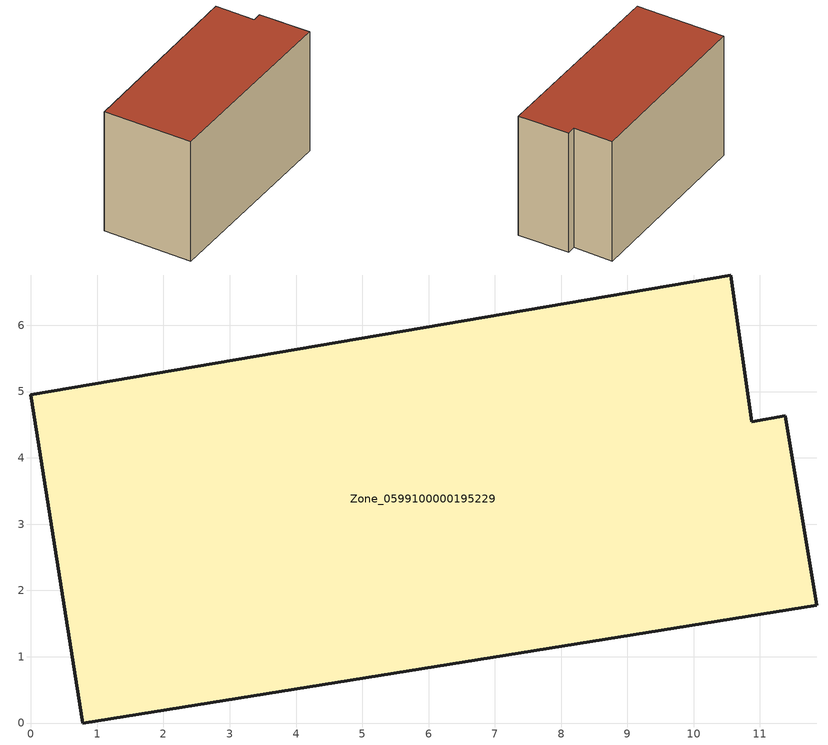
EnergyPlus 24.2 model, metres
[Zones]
Zone_0599100000195229
 floor ground (C_G): 0.79,0 0,4.95 10.56,6.76 10.87,4.55 11.38,4.64 11.85,1.78 z0
 wall outside (C_F): 0,4.95 0.79,0 11.85,1.78 11.38,4.64 10.87,4.55 10.56,6.76 0,4.95 z0:7.1
 roof outside (C_R): 11.38,4.64 10.87,4.55 10.56,6.76 0,4.95 0.79,0 11.85,1.78 z7.1
[BUILDING]
Pand.0599100000195229: North Axis=0; Terrain=City; Loads Convergence Tolerance Value=0.04; Temperature Convergence Tolerance Value=0.4; Solar Distribution=FullExterior; Maximum Number of Warmup Days=25; Minimum Number of Warmup Days=1
[Site:Location]
Rotterdam.The.Hague.AP_ZH_NLD Design_Conditions: Latitude=51.96; Longitude=4.45; Time Zone=1; Elevation=-4.5
[SITE:GROUNDTEMPERATURE:BUILDINGSURFACE]
18, 18, 18, 18, 18, 18, 18, 18, 18, 18, 18, 18
[MATERIAL] Thermal Absorptance=0.9; Solar Absorptance=0.7; Visible Absorptance=0.7
Name | Roughness | Thickness | Conductivity | Density | Specific Heat
G.TI.1946 | MediumSmooth | 0.15 | 1 | 540 | 1210
F.TI.1946 | Rough | 0.3 | 0.857143 | 1920 | 840
R.TI.1946 | MediumRough | 0.2 | 0.1 | 1500 | 1000
[CONSTRUCTION]
C_G: G.TI.1946
C_F: F.TI.1946
C_R: R.TI.1946
[ZONE]
Zone_0599100000195229: Type=1; Multiplier=1; Ceiling Height=Autocalculate; Volume=Autocalculate; Floor Area=autocalculate; Part of Total Floor Area=Yes
[ZONEINFILTRATION:DESIGNFLOWRATE]
Infil_Zone_0599100000195229: Zone or ZoneList or Space or SpaceList=Zone_0599100000195229; Schedule=AlwaysOn; Design Flow Rate Calculation Method=Flow/Area; Flow Rate per Floor Area=0.003; Constant Term Coefficient=1; Temperature Term Coefficient=0; Velocity Term Coefficient=0; Velocity Squared Term Coefficient=0
[HVACTEMPLATE:ZONE:IDEALLOADSAIRSYSTEM]
Zone_0599100000195229: Maximum Heating Supply Air Temperature=50; Minimum Cooling Supply Air Temperature=13; Maximum Heating Supply Air Humidity Ratio=0.0156; Minimum Cooling Supply Air Humidity Ratio=0.0077; Heating Limit=NoLimit; Cooling Limit=NoLimit; Dehumidification Control Type=ConstantSensibleHeatRatio; Cooling Sensible Heat Ratio=0.7; Dehumidification Setpoint=60; Humidification Control Type=None; Humidification Setpoint=30; Outdoor Air Method=None; Outdoor Air Flow Rate per Person=0.00944; Outdoor Air Flow Rate per Zone Floor Area=0; Outdoor Air Flow Rate per Zone=0; Demand Controlled Ventilation Type=None; Outdoor Air Economizer Type=NoEconomizer; Heat Recovery Type=None; Sensible Heat Recovery Effectiveness=0.7; Latent Heat Recovery Effectiveness=0.65
[ZONECONTROL:THERMOSTAT]
ThermostatControl_Zone_0599100000195229: Zone or ZoneList=Zone_0599100000195229; Control Type Schedule=DualSetpointControlType; Control 1=Thermostat_Zone_0599100000195229; Temperature Difference Between Cutout And Setpoint=0
[THERMOSTATSETPOINT:DUALSETPOINT]
Thermostat_Zone_0599100000195229: Heating Setpoint Temperature Schedule=HeatingSetpoint_Zone_0599100000195229; Cooling Setpoint Temperature Schedule=CoolingSetpoint_Zone_0599100000195229
[SCHEDULE:COMPACT]
HeatingSetpoint_Zone_0599100000195229: Through: 12/31, For: AllDays, Until: 24:00, 21
CoolingSetpoint_Zone_0599100000195229: Through: 12/31, For: AllDays, Until: 24:00, 24
DualSetpointControlType: Through: 12/31, For: AllDays, Until: 24:00, 4
AlwaysOn: Through: 12/31, For: AllDays, Until: 24:00, 1
